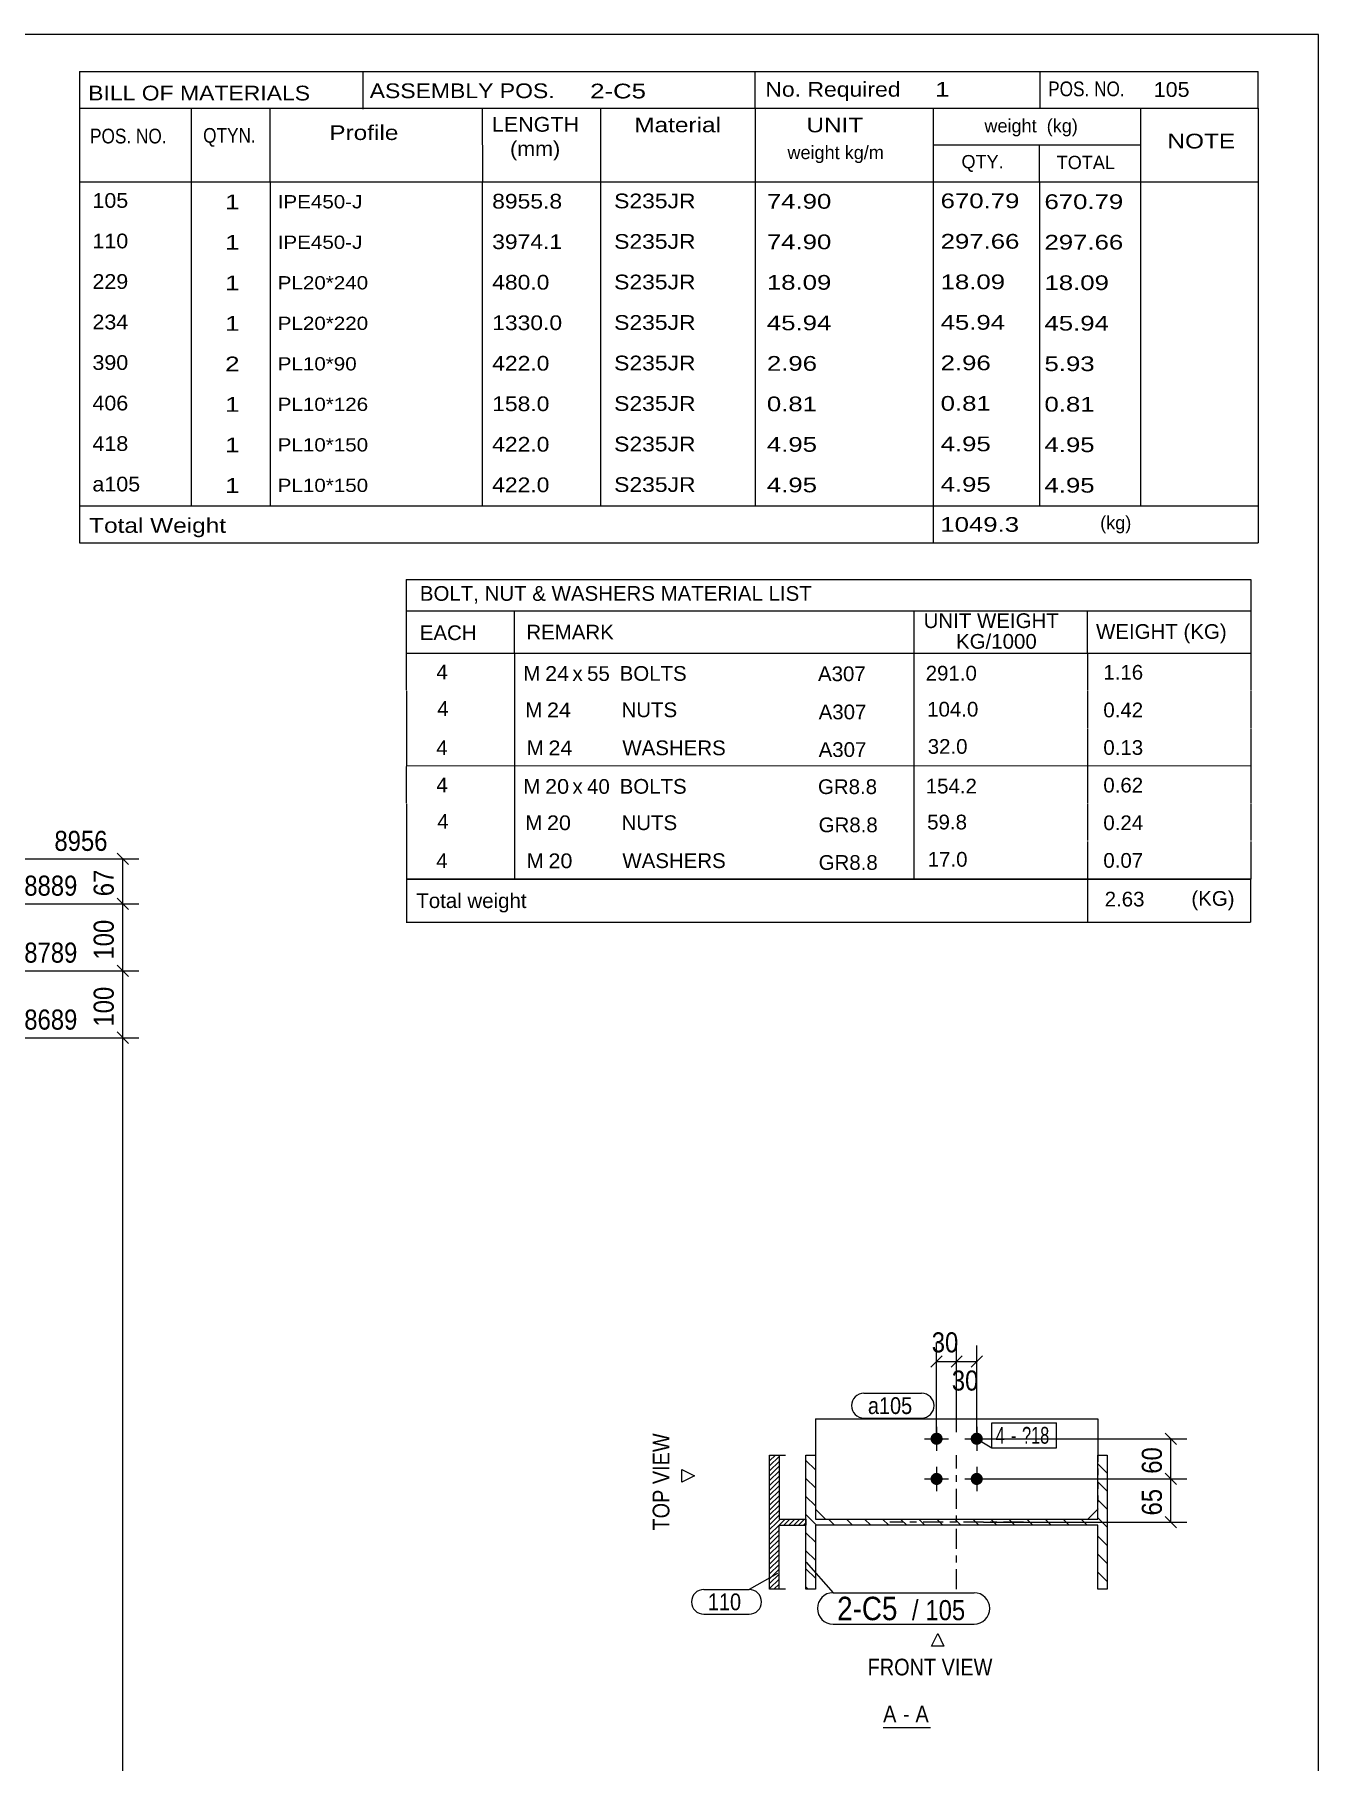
# Model space of a CAD drawing. Header units: millimetres. Extents: x 2 to 579, y 1 to 825.
# Drawn here: x 387.2 to 579, y 567.1 to 825 of the extents above; entities that cross this region are included whole.
import ezdxf

# ---------------------------------------------------------------- set-up
doc = ezdxf.new("R2010")
doc.units = ezdxf.units.MM
for name, pattern in [('XKITLINE00', [0]), ('XKITLINE01', [4, 1, -1, 1, -1]), ('XKITLINE03', [6, 3, -1, 1, -1])]:
    doc.linetypes.add(name, pattern=pattern)
for name, color, linetype, lineweight in [('Bolt', 3, 'Continuous', 0), ('BoltMark', 7, 'Continuous', 0), ('Dimensions', 7, 'Continuous', 0), ('DrawingSheet', 5, 'Continuous', 0), ('OtherObjectType', 7, 'Continuous', 0), ('Part', 2, 'Continuous', 0), ('PartMark', 7, 'Continuous', 0)]:
    doc.layers.add(name, color=color, linetype=linetype, lineweight=lineweight)
doc.styles.add('ARIAL', font='ARIAL.TTF')
doc.styles.add('ARIAL_NARROW', font='ARIALN.TTF')

# ---------------------------------------------------------------- blocks, each defined once
blk = doc.blocks.new('*A3')
at = {"layer": 'Part', "color": 7, "linetype": 'XKITLINE00', "lineweight": 0}
for p, q in [((503.86, 610.66), (502.46, 612.06)), ((546.12, 611.51), (546.06, 611.56)), ((547.46, 610.16), (546.12, 611.51)), ((547.46, 612.85), (547.46, 612.85)), ((547.46, 612.85), (547.46, 612.85)), ((503.86, 607.96), (502.46, 609.36)), ((547.46, 607.47), (546.06, 608.87)), ((503.86, 605.27), (502.46, 606.67)), ((547.46, 604.77), (546.06, 606.17)), ((504.03, 602.4), (502.46, 603.97)), ((547.46, 602.08), (546.06, 603.48)), ((503.86, 599.88), (502.46, 601.28)), ((506.73, 602.4), (505.83, 603.3)), ((509.42, 602.4), (508.52, 603.3)), ((512.12, 602.4), (511.22, 603.3)), ((514.81, 602.4), (513.91, 603.3)), ((517.5, 602.4), (516.6, 603.3)), ((520.2, 602.4), (519.3, 603.3)), ((522.89, 602.4), (521.99, 603.3)), ((525.59, 602.4), (524.69, 603.3)), ((528.28, 602.4), (527.38, 603.3)), ((530.97, 602.4), (530.07, 603.3)), ((533.67, 602.4), (532.77, 603.3)), ((536.36, 602.4), (535.46, 603.3)), ((539.06, 602.4), (538.16, 603.3)), ((541.75, 602.4), (540.85, 603.3)), ((544.44, 602.4), (543.54, 603.3)), ((503.86, 597.19), (502.46, 598.59)), ((547.46, 599.38), (546.06, 600.78)), ((503.86, 594.49), (502.46, 595.89)), ((547.46, 596.69), (546.06, 598.09)), ((502.81, 592.85), (502.46, 593.2)), ((547.46, 594), (546.06, 595.4))]:
    blk.add_line(p, q, dxfattribs=at)
blk = doc.blocks.new('*A4')
at = {"layer": 'Part', "color": 7, "linetype": 'XKITLINE00', "lineweight": 0}
for p, q in [((497.16, 612.85), (497.03, 612.72)), ((497.89, 612.85), (497.03, 611.99)), ((498.43, 612.66), (497.03, 611.26)), ((498.43, 611.93), (497.03, 610.52)), ((498.43, 611.2), (497.03, 609.79)), ((498.43, 610.46), (497.03, 609.06)), ((498.43, 609.73), (497.03, 608.32)), ((498.43, 609), (497.03, 607.59)), ((498.43, 608.27), (497.03, 606.86)), ((498.43, 607.53), (497.03, 606.13)), ((498.43, 606.8), (497.03, 605.39)), ((498.43, 606.07), (497.03, 604.66)), ((498.43, 605.34), (497.03, 603.93)), ((497.33, 603.5), (497.03, 603.2)), ((498.43, 604.6), (497.33, 603.5)), ((498.43, 603.87), (497.7, 603.14)), ((497.7, 603.14), (497.03, 602.46)), ((498.07, 602.77), (497.03, 601.73)), ((498.43, 602.4), (497.03, 601)), ((498.43, 601.67), (497.03, 600.27)), ((498.43, 600.94), (497.03, 599.53)), ((498.6, 603.3), (498.07, 602.77)), ((499.33, 603.3), (498.43, 602.4)), ((500.07, 603.3), (499.17, 602.4)), ((500.8, 603.3), (499.9, 602.4)), ((501.53, 603.3), (500.63, 602.4)), ((502.26, 603.3), (501.36, 602.4)), ((502.46, 602.77), (502.1, 602.4)), ((498.43, 600.21), (497.03, 598.8)), ((498.43, 599.47), (497.03, 598.07)), ((498.43, 598.74), (497.03, 597.34)), ((498.43, 598.01), (497.03, 596.6)), ((498.43, 597.28), (497.03, 595.87)), ((498.43, 596.54), (497.03, 595.14)), ((498.43, 595.81), (497.03, 594.4)), ((498.43, 595.08), (497.03, 593.67)), ((498.43, 594.35), (497.03, 592.94)), ((498.43, 593.61), (497.67, 592.85))]:
    blk.add_line(p, q, dxfattribs=at)
blk = doc.blocks.new('*A40')
at = {"layer": 'Bolt'}
for points in [[(522.86, 615.26), (522.86, 615.22), (522.85, 615.17), (522.85, 615.13), (522.84, 615.09), (522.83, 615.04), (522.81, 615), (522.8, 614.96), (522.78, 614.92), (522.76, 614.88), (522.74, 614.84), (522.71, 614.8), (522.69, 614.77), (522.66, 614.73), (522.63, 614.7), (522.6, 614.67), (522.57, 614.64), (522.54, 614.61), (522.5, 614.58), (522.46, 614.56), (522.43, 614.53), (522.39, 614.51), (522.35, 614.49), (522.31, 614.47), (522.27, 614.46), (522.23, 614.44), (522.18, 614.43), (522.14, 614.42), (522.1, 614.41), (522.05, 614.41), (522.01, 614.41), (521.96, 614.4), (521.92, 614.41), (521.88, 614.41), (521.83, 614.41), (521.79, 614.42), (521.75, 614.43), (521.7, 614.44), (521.66, 614.46), (521.62, 614.47), (521.58, 614.49), (521.54, 614.51), (521.5, 614.53), (521.46, 614.56), (521.43, 614.58), (521.39, 614.61), (521.36, 614.64), (521.33, 614.67), (521.3, 614.7), (521.27, 614.73), (521.24, 614.77), (521.22, 614.8), (521.19, 614.84), (521.17, 614.88), (521.15, 614.92), (521.13, 614.96), (521.12, 615), (521.1, 615.04), (521.09, 615.09), (521.08, 615.13), (521.07, 615.17), (521.07, 615.22), (521.07, 615.26), (521.06, 615.3), (521.07, 615.35), (521.07, 615.39), (521.07, 615.44), (521.08, 615.48), (521.09, 615.52), (521.1, 615.57), (521.12, 615.61), (521.13, 615.65), (521.15, 615.69), (521.17, 615.73), (521.19, 615.77), (521.22, 615.8), (521.24, 615.84), (521.27, 615.88), (521.3, 615.91), (521.33, 615.94), (521.36, 615.97), (521.39, 616), (521.43, 616.03), (521.46, 616.05), (521.5, 616.08), (521.54, 616.1), (521.58, 616.12), (521.62, 616.14), (521.66, 616.15), (521.7, 616.17), (521.75, 616.18), (521.79, 616.19), (521.83, 616.2), (521.88, 616.2), (521.92, 616.2), (521.96, 616.2), (522.01, 616.2), (522.05, 616.2), (522.1, 616.2), (522.14, 616.19), (522.18, 616.18), (522.23, 616.17), (522.27, 616.15), (522.31, 616.14), (522.35, 616.12), (522.39, 616.1), (522.43, 616.08), (522.46, 616.05), (522.5, 616.03), (522.54, 616), (522.57, 615.97), (522.6, 615.94), (522.63, 615.91), (522.66, 615.88), (522.69, 615.84), (522.71, 615.8), (522.74, 615.77), (522.76, 615.73), (522.78, 615.69), (522.8, 615.65), (522.81, 615.61), (522.83, 615.57), (522.84, 615.52), (522.85, 615.48), (522.85, 615.44), (522.86, 615.39), (522.86, 615.35), (522.86, 615.3)], [(528.86, 615.26), (528.86, 615.22), (528.85, 615.17), (528.85, 615.13), (528.84, 615.09), (528.83, 615.04), (528.81, 615), (528.8, 614.96), (528.78, 614.92), (528.76, 614.88), (528.74, 614.84), (528.71, 614.8), (528.69, 614.77), (528.66, 614.73), (528.63, 614.7), (528.6, 614.67), (528.57, 614.64), (528.54, 614.61), (528.5, 614.58), (528.46, 614.56), (528.43, 614.53), (528.39, 614.51), (528.35, 614.49), (528.31, 614.47), (528.27, 614.46), (528.23, 614.44), (528.18, 614.43), (528.14, 614.42), (528.1, 614.41), (528.05, 614.41), (528.01, 614.41), (527.96, 614.4), (527.92, 614.41), (527.88, 614.41), (527.83, 614.41), (527.79, 614.42), (527.75, 614.43), (527.7, 614.44), (527.66, 614.46), (527.62, 614.47), (527.58, 614.49), (527.54, 614.51), (527.5, 614.53), (527.46, 614.56), (527.43, 614.58), (527.39, 614.61), (527.36, 614.64), (527.33, 614.67), (527.3, 614.7), (527.27, 614.73), (527.24, 614.77), (527.22, 614.8), (527.19, 614.84), (527.17, 614.88), (527.15, 614.92), (527.13, 614.96), (527.12, 615), (527.1, 615.04), (527.09, 615.09), (527.08, 615.13), (527.07, 615.17), (527.07, 615.22), (527.07, 615.26), (527.06, 615.3), (527.07, 615.35), (527.07, 615.39), (527.07, 615.44), (527.08, 615.48), (527.09, 615.52), (527.1, 615.57), (527.12, 615.61), (527.13, 615.65), (527.15, 615.69), (527.17, 615.73), (527.19, 615.77), (527.22, 615.8), (527.24, 615.84), (527.27, 615.88), (527.3, 615.91), (527.33, 615.94), (527.36, 615.97), (527.39, 616), (527.43, 616.03), (527.46, 616.05), (527.5, 616.08), (527.54, 616.1), (527.58, 616.12), (527.62, 616.14), (527.66, 616.15), (527.7, 616.17), (527.75, 616.18), (527.79, 616.19), (527.83, 616.2), (527.88, 616.2), (527.92, 616.2), (527.96, 616.2), (528.01, 616.2), (528.05, 616.2), (528.1, 616.2), (528.14, 616.19), (528.18, 616.18), (528.23, 616.17), (528.27, 616.15), (528.31, 616.14), (528.35, 616.12), (528.39, 616.1), (528.43, 616.08), (528.46, 616.05), (528.5, 616.03), (528.54, 616), (528.57, 615.97), (528.6, 615.94), (528.63, 615.91), (528.66, 615.88), (528.69, 615.84), (528.71, 615.8), (528.74, 615.77), (528.76, 615.73), (528.78, 615.69), (528.8, 615.65), (528.81, 615.61), (528.83, 615.57), (528.84, 615.52), (528.85, 615.48), (528.85, 615.44), (528.86, 615.39), (528.86, 615.35), (528.86, 615.3)], [(522.86, 609.26), (522.86, 609.22), (522.85, 609.17), (522.85, 609.13), (522.84, 609.09), (522.83, 609.04), (522.81, 609), (522.8, 608.96), (522.78, 608.92), (522.76, 608.88), (522.74, 608.84), (522.71, 608.8), (522.69, 608.77), (522.66, 608.73), (522.63, 608.7), (522.6, 608.67), (522.57, 608.64), (522.54, 608.61), (522.5, 608.58), (522.46, 608.56), (522.43, 608.53), (522.39, 608.51), (522.35, 608.49), (522.31, 608.47), (522.27, 608.46), (522.23, 608.44), (522.18, 608.43), (522.14, 608.42), (522.1, 608.41), (522.05, 608.41), (522.01, 608.41), (521.96, 608.4), (521.92, 608.41), (521.88, 608.41), (521.83, 608.41), (521.79, 608.42), (521.75, 608.43), (521.7, 608.44), (521.66, 608.46), (521.62, 608.47), (521.58, 608.49), (521.54, 608.51), (521.5, 608.53), (521.46, 608.56), (521.43, 608.58), (521.39, 608.61), (521.36, 608.64), (521.33, 608.67), (521.3, 608.7), (521.27, 608.73), (521.24, 608.77), (521.22, 608.8), (521.19, 608.84), (521.17, 608.88), (521.15, 608.92), (521.13, 608.96), (521.12, 609), (521.1, 609.04), (521.09, 609.09), (521.08, 609.13), (521.07, 609.17), (521.07, 609.22), (521.07, 609.26), (521.06, 609.3), (521.07, 609.35), (521.07, 609.39), (521.07, 609.44), (521.08, 609.48), (521.09, 609.52), (521.1, 609.57), (521.12, 609.61), (521.13, 609.65), (521.15, 609.69), (521.17, 609.73), (521.19, 609.77), (521.22, 609.8), (521.24, 609.84), (521.27, 609.88), (521.3, 609.91), (521.33, 609.94), (521.36, 609.97), (521.39, 610), (521.43, 610.03), (521.46, 610.05), (521.5, 610.08), (521.54, 610.1), (521.58, 610.12), (521.62, 610.14), (521.66, 610.15), (521.7, 610.17), (521.75, 610.18), (521.79, 610.19), (521.83, 610.2), (521.88, 610.2), (521.92, 610.2), (521.96, 610.2), (522.01, 610.2), (522.05, 610.2), (522.1, 610.2), (522.14, 610.19), (522.18, 610.18), (522.23, 610.17), (522.27, 610.15), (522.31, 610.14), (522.35, 610.12), (522.39, 610.1), (522.43, 610.08), (522.46, 610.05), (522.5, 610.03), (522.54, 610), (522.57, 609.97), (522.6, 609.94), (522.63, 609.91), (522.66, 609.88), (522.69, 609.84), (522.71, 609.8), (522.74, 609.77), (522.76, 609.73), (522.78, 609.69), (522.8, 609.65), (522.81, 609.61), (522.83, 609.57), (522.84, 609.52), (522.85, 609.48), (522.85, 609.44), (522.86, 609.39), (522.86, 609.35), (522.86, 609.3)], [(528.86, 609.26), (528.86, 609.22), (528.85, 609.17), (528.85, 609.13), (528.84, 609.09), (528.83, 609.04), (528.81, 609), (528.8, 608.96), (528.78, 608.92), (528.76, 608.88), (528.74, 608.84), (528.71, 608.8), (528.69, 608.77), (528.66, 608.73), (528.63, 608.7), (528.6, 608.67), (528.57, 608.64), (528.54, 608.61), (528.5, 608.58), (528.46, 608.56), (528.43, 608.53), (528.39, 608.51), (528.35, 608.49), (528.31, 608.47), (528.27, 608.46), (528.23, 608.44), (528.18, 608.43), (528.14, 608.42), (528.1, 608.41), (528.05, 608.41), (528.01, 608.41), (527.96, 608.4), (527.92, 608.41), (527.88, 608.41), (527.83, 608.41), (527.79, 608.42), (527.75, 608.43), (527.7, 608.44), (527.66, 608.46), (527.62, 608.47), (527.58, 608.49), (527.54, 608.51), (527.5, 608.53), (527.46, 608.56), (527.43, 608.58), (527.39, 608.61), (527.36, 608.64), (527.33, 608.67), (527.3, 608.7), (527.27, 608.73), (527.24, 608.77), (527.22, 608.8), (527.19, 608.84), (527.17, 608.88), (527.15, 608.92), (527.13, 608.96), (527.12, 609), (527.1, 609.04), (527.09, 609.09), (527.08, 609.13), (527.07, 609.17), (527.07, 609.22), (527.07, 609.26), (527.06, 609.3), (527.07, 609.35), (527.07, 609.39), (527.07, 609.44), (527.08, 609.48), (527.09, 609.52), (527.1, 609.57), (527.12, 609.61), (527.13, 609.65), (527.15, 609.69), (527.17, 609.73), (527.19, 609.77), (527.22, 609.8), (527.24, 609.84), (527.27, 609.88), (527.3, 609.91), (527.33, 609.94), (527.36, 609.97), (527.39, 610), (527.43, 610.03), (527.46, 610.05), (527.5, 610.08), (527.54, 610.1), (527.58, 610.12), (527.62, 610.14), (527.66, 610.15), (527.7, 610.17), (527.75, 610.18), (527.79, 610.19), (527.83, 610.2), (527.88, 610.2), (527.92, 610.2), (527.96, 610.2), (528.01, 610.2), (528.05, 610.2), (528.1, 610.2), (528.14, 610.19), (528.18, 610.18), (528.23, 610.17), (528.27, 610.15), (528.31, 610.14), (528.35, 610.12), (528.39, 610.1), (528.43, 610.08), (528.46, 610.05), (528.5, 610.03), (528.54, 610), (528.57, 609.97), (528.6, 609.94), (528.63, 609.91), (528.66, 609.88), (528.69, 609.84), (528.71, 609.8), (528.74, 609.77), (528.76, 609.73), (528.78, 609.69), (528.8, 609.65), (528.81, 609.61), (528.83, 609.57), (528.84, 609.52), (528.85, 609.48), (528.85, 609.44), (528.86, 609.39), (528.86, 609.35), (528.86, 609.3)]]:
    blk.add_hatch(color=3, dxfattribs=at).paths.add_polyline_path(points, flags=17)
at = {"layer": 'Bolt', "color": 3, "linetype": 'XKITLINE00', "lineweight": 0}
for p, q in [((521.96, 617.1), (521.96, 613.5)), ((527.96, 617.1), (527.96, 613.5)), ((520.16, 615.3), (523.76, 615.3)), ((526.16, 615.3), (529.76, 615.3)), ((520.16, 609.3), (523.76, 609.3)), ((521.96, 611.1), (521.96, 607.5)), ((526.16, 609.3), (529.76, 609.3)), ((527.96, 611.1), (527.96, 607.5))]:
    blk.add_line(p, q, dxfattribs=at)
blk = doc.blocks.new('*A41')
at = {"layer": 'Part', "color": 2, "linetype": 'XKITLINE00', "lineweight": 0}
for p, q in [((502.46, 592.85), (502.46, 612.85)), ((502.46, 612.85), (503.86, 612.85)), ((503.86, 612.85), (503.86, 603.3)), ((546.06, 603.3), (546.06, 612.85)), ((546.06, 612.85), (547.46, 612.85)), ((547.46, 612.85), (547.46, 592.85)), ((503.86, 603.3), (546.06, 603.3)), ((546.06, 602.4), (503.86, 602.4)), ((503.86, 602.4), (503.86, 592.85)), ((546.06, 592.85), (546.06, 602.4)), ((503.86, 592.85), (502.46, 592.85)), ((547.46, 592.85), (546.06, 592.85))]:
    blk.add_line(p, q, dxfattribs=at)
at = {"layer": 'Part', "color": 7, "linetype": 'XKITLINE03', "lineweight": 0}
for p, q in [((524.96, 592.85), (524.96, 612.85)), ((534.96, 602.85), (514.96, 602.85))]:
    blk.add_line(p, q, dxfattribs=at)
blk = doc.blocks.new('*A42')
at = {"layer": 'Part', "color": 2, "linetype": 'XKITLINE00', "lineweight": 0}
for p, q in [((497.03, 592.85), (497.03, 612.85)), ((497.03, 612.85), (499.39, 612.85)), ((498.43, 612.85), (498.43, 603.3)), ((498.43, 603.3), (502.46, 603.3)), ((498.43, 592.85), (498.43, 602.4)), ((498.43, 602.4), (502.46, 602.4)), ((502.46, 603.3), (502.46, 602.4)), ((502.46, 602.4), (502.46, 602.4)), ((499.39, 592.85), (497.03, 592.85))]:
    blk.add_line(p, q, dxfattribs=at)
blk = doc.blocks.new('*A43')
at = {"layer": 'Part', "color": 2, "linetype": 'XKITLINE00', "lineweight": 0}
for p, q in [((503.86, 618.3), (503.86, 612.85)), ((503.86, 618.3), (546.06, 618.3)), ((546.06, 618.3), (546.06, 612.85)), ((503.86, 604.8), (505.36, 603.3)), ((546.06, 604.8), (544.56, 603.3))]:
    blk.add_line(p, q, dxfattribs=at)
at = {"layer": 'Part', "color": 7, "linetype": 'XKITLINE01', "lineweight": 0}
for p, q in [((503.86, 612.85), (503.86, 604.8)), ((546.06, 612.85), (546.06, 604.8)), ((505.36, 603.3), (544.56, 603.3))]:
    blk.add_line(p, q, dxfattribs=at)
blk = doc.blocks.new('*A51')
at = {"layer": 'DrawingSheet', "color": 5, "linetype": 'XKITLINE00', "lineweight": 0}
for p, q in [((579, 825), (5, 825)), ((579, 5), (579, 825))]:
    blk.add_line(p, q, dxfattribs=at)
blk = doc.blocks.new('*A52')
at = {"layer": 'OtherObjectType', "color": 7, "linetype": 'XKITLINE00', "lineweight": 0}
for p, q in [((442.76, 743.6), (442.75, 732.6)), ((442.76, 743.6), (568.88, 743.6)), ((568.88, 743.6), (568.88, 732.6)), ((442.75, 738.95), (568.88, 738.95)), ((458.87, 738.96), (458.87, 732.6)), ((518.57, 738.96), (518.57, 732.6)), ((544.47, 738.94), (544.47, 732.6)), ((442.76, 732.57), (442.76, 727.07)), ((442.77, 732.6), (568.88, 732.6)), ((458.92, 732.6), (458.92, 726.98)), ((518.57, 732.6), (518.57, 726.98)), ((544.5, 732.6), (544.5, 727.1)), ((568.88, 732.6), (568.88, 727.1)), ((442.79, 726.98), (442.79, 721.37)), ((458.95, 726.98), (458.95, 721.36)), ((518.57, 726.98), (518.57, 721.36)), ((544.5, 726.98), (544.5, 721.48)), ((568.88, 726.98), (568.88, 721.48)), ((442.79, 721.35), (442.79, 715.78)), ((458.95, 721.36), (458.95, 715.74)), ((518.57, 721.36), (518.57, 715.74)), ((544.5, 721.36), (544.5, 715.75)), ((568.88, 721.36), (568.88, 715.75)), ((568.88, 715.75), (442.75, 715.78)), ((442.76, 715.71), (442.76, 710.21)), ((458.92, 715.74), (458.92, 710.12)), ((518.57, 715.74), (518.57, 710.12)), ((544.5, 715.74), (544.5, 710.24)), ((568.88, 715.74), (568.88, 710.24)), ((442.79, 710.12), (442.79, 704.51)), ((458.95, 710.12), (458.95, 704.51)), ((518.57, 710.12), (518.57, 704.51)), ((544.5, 710.12), (544.5, 704.62)), ((568.88, 710.12), (568.88, 704.62)), ((442.79, 704.49), (442.79, 698.92)), ((458.95, 704.5), (458.95, 698.89)), ((518.57, 704.51), (518.57, 698.89)), ((544.5, 704.5), (544.5, 698.9)), ((568.88, 704.5), (568.88, 698.89)), ((568.88, 698.89), (442.75, 698.92)), ((442.78, 698.89), (442.78, 692.48)), ((442.85, 698.88), (568.87, 698.89)), ((544.5, 698.85), (544.5, 692.44)), ((568.87, 698.86), (568.87, 692.44)), ((442.77, 692.44), (568.87, 692.44))]:
    blk.add_line(p, q, dxfattribs=at)
at = {"layer": 'OtherObjectType', "color": 7, "style": 'ARIAL_NARROW'}
for s, width, p in [('BOLT, NUT & WASHERS MATERIAL LIST', 1.211571, (444.79, 740.44)), ('UNIT WEIGHT', 1.211571, (520.03, 736.37)), ('EACH', 1.211571, (444.78, 734.57)), ('REMARK', 1.211571, (460.7, 734.66)), (' KG/1000', 1.211571, (524.02, 733.28)), ('WEIGHT (KG)', 1.211571, (545.78, 734.75)), ('4', 1.211571, (447.26, 728.7)), ('M', 1.211571, (460.26, 728.5)), ('24', 1.275, (463.5, 728.48)), ('x', 1.211571, (467.58, 728.48)), ('55', 1.211571, (469.76, 728.47)), ('BOLTS', 1.211571, (474.63, 728.49)), ('A307', 1.211571, (504.25, 728.44)), ('291.0', 1.211571, (520.34, 728.53)), ('1.16', 1.211571, (546.87, 728.66)), ('4', 1.211571, (447.4, 723.26)), ('M', 1.211571, (460.54, 723.06)), ('24', 1.275, (463.78, 723.04)), ('NUTS', 1.211571, (474.91, 723.06)), ('A307', 1.211571, (504.35, 722.74)), ('104.0', 1.211571, (520.56, 723.15)), ('0.42', 1.211571, (546.87, 723.04)), ('4', 1.211571, (447.24, 717.39)), ('M', 1.211571, (460.76, 717.39)), ('24', 1.275, (464, 717.37)), ('WASHERS', 1.211571, (475.04, 717.38)), ('32.0', 1.211571, (520.64, 717.59)), ('0.13', 1.211571, (546.87, 717.43)), ('A307', 1.211571, (504.35, 717.12)), ('4', 1.211571, (447.26, 711.85)), ('M', 1.211571, (460.26, 711.64)), ('20', 1.275, (463.5, 711.62)), ('x', 1.211571, (467.58, 711.62)), ('40', 1.211571, (469.76, 711.61)), ('BOLTS', 1.211571, (474.63, 711.63)), ('GR8.8', 1.211571, (504.25, 711.58)), ('154.2', 1.211571, (520.34, 711.67)), ('0.62', 1.211571, (546.87, 711.81)), ('4', 1.211571, (447.4, 706.4)), ('M', 1.211571, (460.54, 706.21)), ('20', 1.275, (463.78, 706.19)), ('NUTS', 1.211571, (474.91, 706.2)), ('GR8.8', 1.211571, (504.35, 705.88)), ('59.8', 1.211571, (520.56, 706.3)), ('0.24', 1.211571, (546.87, 706.19)), ('4', 1.211571, (447.24, 700.53)), ('M', 1.211571, (460.76, 700.53)), ('20', 1.275, (464, 700.51)), ('WASHERS', 1.211571, (475.04, 700.53)), ('GR8.8', 1.211571, (504.35, 700.26)), ('17.0', 1.211571, (520.64, 700.73)), ('0.07', 1.211571, (546.87, 700.57)), ('Total weight', 1.211571, (444.26, 694.56)), ('2.63', 1.211571, (547.07, 694.79)), ('(KG)', 1.211571, (560.02, 694.89))]:
    blk.add_text(s, height=2.2, dxfattribs=dict(at, width=width)).set_placement(p)
blk = doc.blocks.new('*A57')
at = {"layer": 'OtherObjectType', "color": 7, "linetype": 'XKITLINE00', "lineweight": 0}
for p, q in [((393.98, 819.5), (569.98, 819.5)), ((393.98, 819.5), (393.98, 808.5)), ((436.26, 819.42), (436.26, 813.87)), ((494.85, 814), (494.85, 819.5)), ((537.43, 813.96), (537.43, 819.42)), ((569.98, 814), (569.98, 819.5)), ((393.98, 814), (569.98, 814)), ((410.64, 814), (410.64, 803)), ((422.4, 813.98), (422.4, 803.03)), ((454.12, 813.99), (454.13, 803)), ((471.78, 813.98), (471.78, 803)), ((494.85, 813.98), (494.85, 803)), ((521.43, 814), (521.43, 803)), ((552.42, 814), (552.42, 803)), ((569.98, 814), (569.98, 808.5)), ((393.98, 808.5), (393.98, 803)), ((521.45, 808.52), (552.45, 808.52)), ((537.28, 808.52), (537.28, 803)), ((569.98, 808.5), (569.98, 803)), ((393.98, 803), (569.98, 803)), ((393.98, 803), (393.98, 796.95)), ((410.63, 803), (410.63, 796.95)), ((422.44, 802.99), (422.44, 796.95)), ((454.12, 803), (454.11, 796.95)), ((471.79, 803), (471.79, 796.95)), ((494.87, 803), (494.87, 796.95)), ((521.44, 803), (521.44, 796.95)), ((537.33, 802.95), (537.33, 796.95)), ((552.43, 803), (552.43, 796.95)), ((569.98, 803), (569.98, 796.95)), ((393.98, 796.95), (393.98, 790.9)), ((410.63, 796.95), (410.63, 790.9)), ((422.44, 796.94), (422.44, 790.9)), ((454.12, 796.95), (454.11, 790.9)), ((471.79, 796.95), (471.79, 790.9)), ((494.87, 796.95), (494.87, 790.9)), ((521.44, 796.95), (521.44, 790.9)), ((537.33, 796.9), (537.33, 790.9)), ((552.43, 796.95), (552.43, 790.9)), ((569.98, 796.95), (569.98, 790.9)), ((393.98, 790.9), (393.98, 784.85)), ((410.63, 790.9), (410.63, 784.85)), ((422.44, 790.89), (422.44, 784.85)), ((454.12, 790.9), (454.11, 784.85)), ((471.79, 790.9), (471.79, 784.85)), ((494.87, 790.9), (494.87, 784.85)), ((521.44, 790.9), (521.44, 784.85)), ((537.33, 790.85), (537.33, 784.85)), ((552.43, 790.9), (552.43, 784.85)), ((569.98, 790.9), (569.98, 784.85)), ((393.98, 784.85), (393.98, 778.8)), ((410.63, 784.85), (410.63, 778.8)), ((422.44, 784.84), (422.44, 778.8)), ((454.12, 784.85), (454.11, 778.8)), ((471.79, 784.85), (471.79, 778.8)), ((494.87, 784.85), (494.87, 778.8)), ((521.44, 784.85), (521.44, 778.8)), ((537.33, 784.8), (537.33, 778.8)), ((552.43, 784.85), (552.43, 778.8)), ((569.98, 784.85), (569.98, 778.8)), ((393.98, 778.8), (393.98, 772.75)), ((410.63, 778.8), (410.63, 772.75)), ((422.44, 778.79), (422.44, 772.75)), ((454.12, 778.8), (454.11, 772.75)), ((471.79, 778.8), (471.79, 772.75)), ((494.87, 778.8), (494.87, 772.75)), ((521.44, 778.8), (521.44, 772.75)), ((537.33, 778.75), (537.33, 772.75)), ((552.43, 778.8), (552.43, 772.75)), ((569.98, 778.8), (569.98, 772.75)), ((393.98, 772.75), (393.98, 766.7)), ((410.63, 772.75), (410.63, 766.7)), ((422.44, 772.74), (422.44, 766.7)), ((454.12, 772.75), (454.11, 766.7)), ((471.79, 772.75), (471.79, 766.7)), ((494.87, 772.75), (494.87, 766.7)), ((521.44, 772.75), (521.44, 766.7)), ((537.33, 772.7), (537.33, 766.7)), ((552.43, 772.75), (552.43, 766.7)), ((569.98, 772.75), (569.98, 766.7)), ((393.98, 766.7), (393.98, 760.65)), ((410.63, 766.7), (410.63, 760.65)), ((422.44, 766.69), (422.44, 760.65)), ((454.12, 766.7), (454.11, 760.65)), ((471.79, 766.7), (471.79, 760.65)), ((494.87, 766.7), (494.87, 760.65)), ((521.44, 766.7), (521.44, 760.65)), ((537.33, 766.65), (537.33, 760.65)), ((552.43, 766.7), (552.43, 760.65)), ((569.98, 766.7), (569.98, 760.65)), ((393.98, 760.65), (393.98, 754.6)), ((410.63, 760.65), (410.63, 754.6)), ((422.44, 760.64), (422.44, 754.6)), ((454.12, 760.65), (454.11, 754.6)), ((471.79, 760.65), (471.79, 754.6)), ((494.87, 760.65), (494.87, 754.6)), ((521.44, 760.65), (521.44, 754.6)), ((537.33, 760.6), (537.33, 754.6)), ((552.43, 760.65), (552.43, 754.6)), ((569.98, 760.65), (569.98, 754.6)), ((393.98, 754.6), (569.98, 754.6)), ((393.98, 754.6), (393.98, 749.1)), ((521.44, 754.6), (521.44, 749.1)), ((569.98, 754.6), (569.98, 749.1)), ((393.98, 749.1), (569.98, 749.1))]:
    blk.add_line(p, q, dxfattribs=at)
at = {"layer": 'OtherObjectType', "color": 7, "style": 'ARIAL_NARROW'}
for s, height, width, p in [('ASSEMBLY POS.', 2.2, 1.36, (437.3, 815.5)), ('2-C5', 2.2, 1.525501, (470.23, 815.46)), ('No. Required', 2.2, 1.36, (496.39, 815.72)), ('1', 2.2, 1.525501, (521.75, 815.72)), ('POS. NO.', 2.2, 1.02, (538.63, 815.79)), ('105', 2.2, 1.270501, (554.4, 815.69)), ('BILL OF MATERIALS', 2.2, 1.36, (395.25, 815.16)), ('LENGTH', 2.2, 1.275, (455.54, 810.49)), ('Material', 2.2, 1.445, (476.81, 810.41)), ('UNIT', 2.2, 1.445, (502.52, 810.4)), ('weight  (kg)', 1.98, 1.19, (529.11, 810.39)), ('POS. NO.', 2.2, 1.02, (395.53, 808.74)), ('QTYN.', 2.2, 1.02, (412.42, 808.84)), ('Profile', 2.2, 1.445, (431.26, 809.25)), ('NOTE', 2.2, 1.445, (556.44, 807.99)), ('(mm)', 2.2, 1.275, (458.26, 806.86)), ('weight kg/m', 1.98, 1.19, (499.69, 806.4)), ('QTY.', 1.98, 1.19, (525.68, 805.03)), ('TOTAL', 1.98, 1.19, (539.9, 804.91)), ('105', 2.2, 1.270501, (395.89, 799.12)), ('1', 2.2, 1.525501, (415.71, 798.91)), ('IPE450-J', 1.98, 1.355501, (423.56, 799.04)), ('8955.8', 2.2, 1.355501, (455.59, 799.01)), ('S235JR', 2.2, 1.355501, (473.81, 799.05)), ('74.90', 2.2, 1.525501, (496.62, 798.99)), ('670.79', 2.2, 1.525501, (522.57, 799.07)), ('670.79', 2.2, 1.525501, (538.08, 798.94)), ('110', 2.2, 1.270501, (395.89, 793.07)), ('1', 2.2, 1.525501, (415.71, 792.86)), ('IPE450-J', 1.98, 1.355501, (423.56, 792.99)), ('3974.1', 2.2, 1.355501, (455.59, 792.96)), ('S235JR', 2.2, 1.355501, (473.81, 793)), ('74.90', 2.2, 1.525501, (496.62, 792.94)), ('297.66', 2.2, 1.525501, (522.57, 793.02)), ('297.66', 2.2, 1.525501, (538.08, 792.89)), ('229', 2.2, 1.270501, (395.89, 787.02)), ('480.0', 2.2, 1.355501, (455.59, 786.91)), ('S235JR', 2.2, 1.355501, (473.81, 786.95)), ('18.09', 2.2, 1.525501, (522.57, 786.97)), ('1', 2.2, 1.525501, (415.71, 786.81)), ('PL20*240', 1.98, 1.355501, (423.56, 786.94)), ('18.09', 2.2, 1.525501, (496.62, 786.89)), ('18.09', 2.2, 1.525501, (538.08, 786.84)), ('234', 2.2, 1.270501, (395.89, 780.97)), ('1', 2.2, 1.525501, (415.71, 780.76)), ('PL20*220', 1.98, 1.355501, (423.56, 780.89)), ('1330.0', 2.2, 1.355501, (455.59, 780.86)), ('S235JR', 2.2, 1.355501, (473.81, 780.9)), ('45.94', 2.2, 1.525501, (496.62, 780.84)), ('45.94', 2.2, 1.525501, (522.57, 780.92)), ('45.94', 2.2, 1.525501, (538.08, 780.79)), ('390', 2.2, 1.270501, (395.89, 774.92)), ('2', 2.2, 1.525501, (415.71, 774.71)), ('PL10*90', 1.98, 1.355501, (423.56, 774.84)), ('422.0', 2.2, 1.355501, (455.59, 774.81)), ('S235JR', 2.2, 1.355501, (473.81, 774.85)), ('2.96', 2.2, 1.525501, (496.62, 774.79)), ('2.96', 2.2, 1.525501, (522.57, 774.87)), ('5.93', 2.2, 1.525501, (538.08, 774.74)), ('406', 2.2, 1.270501, (395.89, 768.87)), ('1', 2.2, 1.525501, (415.71, 768.66)), ('PL10*126', 1.98, 1.355501, (423.56, 768.79)), ('158.0', 2.2, 1.355501, (455.59, 768.76)), ('S235JR', 2.2, 1.355501, (473.81, 768.8)), ('0.81', 2.2, 1.525501, (496.62, 768.74)), ('0.81', 2.2, 1.525501, (522.57, 768.82)), ('0.81', 2.2, 1.525501, (538.08, 768.69)), ('418', 2.2, 1.270501, (395.89, 762.82)), ('1', 2.2, 1.525501, (415.71, 762.61)), ('PL10*150', 1.98, 1.355501, (423.56, 762.74)), ('422.0', 2.2, 1.355501, (455.59, 762.71)), ('S235JR', 2.2, 1.355501, (473.81, 762.75)), ('4.95', 2.2, 1.525501, (496.62, 762.69)), ('4.95', 2.2, 1.525501, (522.57, 762.77)), ('4.95', 2.2, 1.525501, (538.08, 762.64)), ('a105', 2.2, 1.270501, (395.89, 756.77)), ('1', 2.2, 1.525501, (415.71, 756.56)), ('PL10*150', 1.98, 1.355501, (423.56, 756.69)), ('422.0', 2.2, 1.355501, (455.59, 756.66)), ('S235JR', 2.2, 1.355501, (473.81, 756.7)), ('4.95', 2.2, 1.525501, (496.62, 756.64)), ('4.95', 2.2, 1.525501, (522.57, 756.72)), ('4.95', 2.2, 1.525501, (538.08, 756.59)), ('(kg)', 1.98, 1.19, (546.4, 751.11)), ('Total Weight', 2.2, 1.445, (395.4, 750.59)), ('1049.3', 2.2, 1.525501, (522.52, 750.74))]:
    blk.add_text(s, height=height, dxfattribs=dict(at, width=width)).set_placement(p)
blk = doc.blocks.new('*A66')
at = {"layer": 'Dimensions', "color": 7, "linetype": 'XKITLINE00', "lineweight": 0}
for p, q in [((399.57, 676.05), (401.26, 674.35)), ((359.57, 675.2), (402.82, 675.2)), ((400.42, 69.24), (400.42, 675.2))]:
    blk.add_line(p, q, dxfattribs=at)
at = {"layer": 'Dimensions', "color": 3}
blk.add_point((400.42, 675.2), dxfattribs=at)
at = {"layer": 'Dimensions', "color": 3, "style": 'ARIAL', "width": 0.85}
blk.add_text('8689', height=3, dxfattribs=at).set_placement((385.71, 676.4))
blk = doc.blocks.new('*A67')
at = {"layer": 'Dimensions', "color": 7, "linetype": 'XKITLINE00', "lineweight": 0}
for p, q in [((399.57, 686.05), (401.26, 684.35)), ((359.57, 685.2), (402.82, 685.2)), ((400.42, 675.2), (400.42, 685.2)), ((399.57, 676.05), (401.26, 674.35)), ((359.57, 675.2), (402.82, 675.2))]:
    blk.add_line(p, q, dxfattribs=at)
at = {"layer": 'Dimensions', "color": 3}
for p in [(400.42, 685.2), (400.42, 675.2)]:
    blk.add_point(p, dxfattribs=at)
at = {"layer": 'Dimensions', "color": 3, "style": 'ARIAL', "width": 0.85}
blk.add_text('8789', height=3, dxfattribs=at).set_placement((385.71, 686.4))
blk.add_text('100', height=3, rotation=90.0002, dxfattribs=at).set_placement((399.07, 676.86))
blk = doc.blocks.new('*A68')
at = {"layer": 'Dimensions', "color": 7, "linetype": 'XKITLINE00', "lineweight": 0}
for p, q in [((359.57, 695.2), (402.82, 695.2)), ((399.57, 696.05), (401.26, 694.35)), ((400.42, 685.2), (400.42, 695.2)), ((399.57, 686.05), (401.26, 684.35)), ((359.57, 685.2), (402.82, 685.2))]:
    blk.add_line(p, q, dxfattribs=at)
at = {"layer": 'Dimensions', "color": 3}
for p in [(400.42, 695.2), (400.42, 685.2)]:
    blk.add_point(p, dxfattribs=at)
at = {"layer": 'Dimensions', "color": 3, "style": 'ARIAL', "width": 0.85}
blk.add_text('8889', height=3, dxfattribs=at).set_placement((385.71, 696.4))
blk.add_text('100', height=3, rotation=90.0002, dxfattribs=at).set_placement((399.07, 686.86))
blk = doc.blocks.new('*A69')
at = {"layer": 'Dimensions', "color": 7, "linetype": 'XKITLINE00', "lineweight": 0}
for p, q in [((355.92, 701.89), (402.82, 701.89)), ((399.57, 702.73), (401.26, 701.04)), ((400.42, 695.2), (400.42, 701.89)), ((359.57, 695.2), (402.82, 695.2)), ((399.57, 696.05), (401.26, 694.35))]:
    blk.add_line(p, q, dxfattribs=at)
at = {"layer": 'Dimensions', "color": 3}
for p in [(400.42, 701.89), (400.42, 695.2)]:
    blk.add_point(p, dxfattribs=at)
at = {"layer": 'Dimensions', "color": 3, "style": 'ARIAL', "width": 0.85}
blk.add_text('8956', height=3, dxfattribs=at).set_placement((390.21, 703.09))
blk.add_text('67', height=3, rotation=90.0002, dxfattribs=at).set_placement((399.07, 696.32))
blk = doc.blocks.new('*A128')
at = {"layer": 'Dimensions', "color": 7, "linetype": 'XKITLINE00', "lineweight": 0}
for p, q in [((521.96, 616.3), (521.96, 629.7)), ((524.96, 616.3), (524.96, 629.7)), ((522.81, 627.7), (521.12, 626.01)), ((521.96, 626.85), (524.96, 626.85)), ((525.81, 627.7), (524.12, 626.01))]:
    blk.add_line(p, q, dxfattribs=at)
at = {"layer": 'Dimensions', "color": 3}
for p in [(521.96, 626.85), (524.96, 626.85)]:
    blk.add_point(p, dxfattribs=at)
at = {"layer": 'Dimensions', "color": 3, "style": 'ARIAL', "width": 0.85}
blk.add_text('30', height=3, dxfattribs=at).set_placement((521.24, 628.2))
blk = doc.blocks.new('*A129')
at = {"layer": 'Dimensions', "color": 7, "linetype": 'XKITLINE00', "lineweight": 0}
for p, q in [((524.96, 616.3), (524.96, 629.25)), ((527.96, 616.3), (527.96, 629.25)), ((525.81, 627.7), (524.12, 626.01)), ((524.96, 626.85), (527.96, 626.85)), ((528.81, 627.7), (527.12, 626.01))]:
    blk.add_line(p, q, dxfattribs=at)
at = {"layer": 'Dimensions', "color": 3}
for p in [(524.96, 626.85), (527.96, 626.85)]:
    blk.add_point(p, dxfattribs=at)
at = {"layer": 'Dimensions', "color": 3, "style": 'ARIAL', "width": 0.85}
blk.add_text('30', height=3, dxfattribs=at).set_placement((524.24, 622.5))
blk = doc.blocks.new('*A130')
at = {"layer": 'Dimensions', "color": 7, "linetype": 'XKITLINE00', "lineweight": 0}
for p, q in [((528.96, 609.3), (559.36, 609.3)), ((556.12, 610.15), (557.81, 608.46)), ((556.96, 602.85), (556.96, 609.3)), ((556.12, 603.7), (557.81, 602.01)), ((528.96, 602.85), (559.36, 602.85))]:
    blk.add_line(p, q, dxfattribs=at)
at = {"layer": 'Dimensions', "color": 3}
for p in [(556.96, 609.3), (556.96, 602.85)]:
    blk.add_point(p, dxfattribs=at)
at = {"layer": 'Dimensions', "color": 3, "style": 'ARIAL', "width": 0.85}
blk.add_text('65', height=3, rotation=90.0002, dxfattribs=at).set_placement((555.61, 603.85))
blk = doc.blocks.new('*A131')
at = {"layer": 'Dimensions', "color": 7, "linetype": 'XKITLINE00', "lineweight": 0}
for p, q in [((528.96, 615.3), (559.36, 615.3)), ((556.12, 616.15), (557.81, 614.46)), ((556.96, 609.3), (556.96, 615.3)), ((528.96, 609.3), (559.36, 609.3)), ((556.12, 610.15), (557.81, 608.46))]:
    blk.add_line(p, q, dxfattribs=at)
at = {"layer": 'Dimensions', "color": 3}
for p in [(556.96, 615.3), (556.96, 609.3)]:
    blk.add_point(p, dxfattribs=at)
at = {"layer": 'Dimensions', "color": 3, "style": 'ARIAL', "width": 0.85}
blk.add_text('60', height=3, rotation=90.0002, dxfattribs=at).set_placement((555.61, 610.08))
blk = doc.blocks.new('*A132')
at = {"layer": 'BoltMark', "color": 7, "linetype": 'XKITLINE00', "lineweight": 0}
for p, q in [((530.2, 617.67), (539.89, 617.67)), ((530.2, 613.97), (530.2, 617.67)), ((539.89, 613.97), (539.89, 617.67)), ((527.96, 615.3), (530.2, 613.97)), ((530.2, 613.97), (539.89, 613.97))]:
    blk.add_line(p, q, dxfattribs=at)
at = {"layer": 'BoltMark', "color": 3, "style": 'ARIAL_NARROW', "width": 0.85}
for s, p in [('4', (530.8, 614.57)), ('?18', (534.73, 614.57)), ('-', (533.07, 614.57))]:
    blk.add_text(s, height=2.5, dxfattribs=at).set_placement(p)
blk = doc.blocks.new('*A133')
at = {"layer": 'PartMark', "color": 7, "linetype": 'XKITLINE00', "lineweight": 0}
for p, q in [((511.11, 622.1), (519.73, 622.1)), ((511.11, 618.4), (519.73, 618.4))]:
    blk.add_line(p, q, dxfattribs=at)
for centre, start, end in [((511.11, 620.25), 90, 270), ((519.73, 620.25), 270, 90)]:
    blk.add_arc(centre, 1.85, start, end, dxfattribs=at)
at = {"layer": 'PartMark', "color": 3, "style": 'ARIAL', "width": 0.85}
blk.add_text('a105', height=2.5, dxfattribs=at).set_placement((511.71, 619))
blk = doc.blocks.new('*A134')
at = {"layer": 'PartMark', "color": 7, "linetype": 'XKITLINE00', "lineweight": 0}
for p, q in [((498.21, 595.2), (493.97, 592.8)), ((487.21, 592.8), (493.97, 592.8)), ((487.21, 589.1), (493.97, 589.1))]:
    blk.add_line(p, q, dxfattribs=at)
for centre, start, end in [((487.21, 590.95), 90, 270), ((493.97, 590.95), 270, 90)]:
    blk.add_arc(centre, 1.85, start, end, dxfattribs=at)
at = {"layer": 'PartMark', "color": 3, "style": 'ARIAL', "width": 0.85}
blk.add_text('110', height=2.5, dxfattribs=at).set_placement((487.81, 589.7))
blk = doc.blocks.new('*A135')
at = {"layer": 'PartMark', "color": 7, "linetype": 'XKITLINE00', "lineweight": 0}
for p, q in [((502.51, 596.88), (506.51, 592.31)), ((506.51, 592.31), (527.57, 592.31)), ((506.51, 587.61), (527.57, 587.61))]:
    blk.add_line(p, q, dxfattribs=at)
for centre, start, end in [((506.51, 589.96), 90, 270), ((527.57, 589.96), 270, 90)]:
    blk.add_arc(centre, 2.35, start, end, dxfattribs=at)
at = {"layer": 'PartMark', "color": 1, "style": 'ARIAL', "width": 0.85}
blk.add_text('2-C5', height=3.5, dxfattribs=at).set_placement((507.11, 588.21))
at = {"layer": 'PartMark', "color": 3, "style": 'ARIAL', "width": 0.85}
for s, p in [('/', (518.28, 588.21)), ('105', (520.29, 588.21))]:
    blk.add_text(s, height=3, dxfattribs=at).set_placement(p)
blk = doc.blocks.new('*A136')
at = {"layer": 'OtherObjectType', "color": 7, "linetype": 'XKITLINE00', "lineweight": 0}
for p, q in [((483.93, 608.82), (483.93, 610.69)), ((483.93, 610.69), (485.81, 609.76)), ((485.81, 609.76), (483.93, 608.82)), ((485.81, 609.76), (485.81, 609.76)), ((521.2, 584.33), (522.13, 586.21)), ((522.13, 586.21), (523.07, 584.33)), ((522.13, 586.21), (522.13, 586.21)), ((523.07, 584.33), (521.2, 584.33)), ((513.98, 572.21), (521.04, 572.21))]:
    blk.add_line(p, q, dxfattribs=at)
at = {"layer": 'OtherObjectType', "color": 7, "style": 'ARIAL', "width": 0.85}
blk.add_text('TOP VIEW', height=2.5, rotation=90, dxfattribs=at).set_placement((482.06, 601.6))
for s, p in [('FRONT VIEW', (511.67, 579.96)), ('A', (513.98, 572.96)), ('A', (518.81, 572.96)), ('-', (516.96, 572.96))]:
    blk.add_text(s, height=2.5, dxfattribs=at).set_placement(p)

msp = doc.modelspace()

# ---------------------------------------------------------------- block references
at = {"lineweight": 0}
for name in ['*A51', '*A57', '*A52', '*A69', '*A68', '*A67', '*A66', '*A128', '*A129', '*A133', '*A43', '*A40', '*A132', '*A131', '*A4', '*A42', '*A3', '*A41', '*A130', '*A135', '*A134']:
    msp.add_blockref(name, (0, 0), dxfattribs=at)
at = {"layer": 'OtherObjectType', "lineweight": 0}
msp.add_blockref('*A136', (0, 0), dxfattribs=at)

doc.saveas('drawing.dxf')
